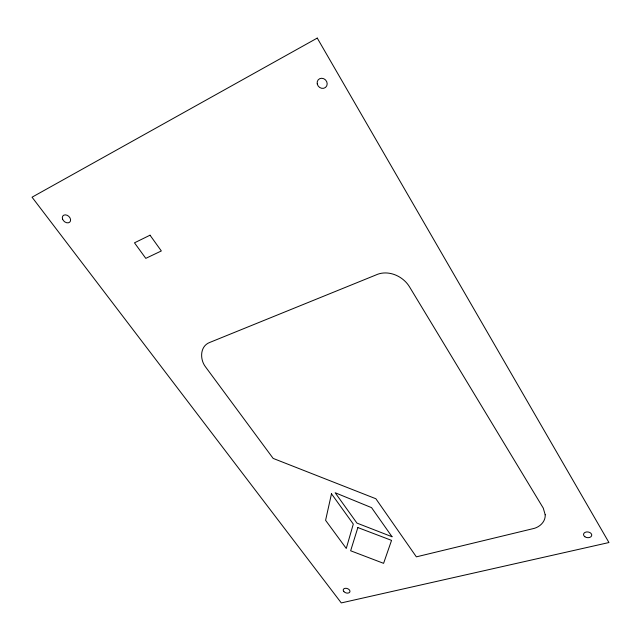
<?xml version="1.0" encoding="UTF-8"?>
<svg xmlns="http://www.w3.org/2000/svg" width="641" height="641" viewBox="0 0 641 641"><rect width="100%" height="100%" fill="white"/><g stroke="black" fill="none" stroke-linecap="round" stroke-linejoin="round"><path stroke-width="0.96" d="M545.203 514.787C545.627 521.99 539.225 527.583 532.567 528.777L416.37 556.853L375.866 498.746L273.146 458.403L205.449 366.772C199.736 359.385 199.84 346.1 209.791 342.43L375.754 275.053C387.829 269.34 402.844 275.83 409.487 286.807L543.272 508.113L545.203 514.787M331.485 493.794L325.588 520.316L346.268 548.456L353.295 524.074L331.485 493.794M357.862 527.559L350.643 550.771L383.59 563.335L391.547 540.379L357.862 527.559M317.255 38.083L32.05 197.196L341.284 602.917L608.95 542.534L317.255 38.083M150.026 235.199L134.482 242.827L145.795 258.363L161.332 250.952L150.026 235.199M392.02 536.741L356.949 523.096L335.155 492.737L371.564 507.648L392.02 536.741M62.57 219.086A4.647 3.421 41.6 0 0 69.653 222.219A4.647 3.421 41.6 0 0 67.161 215.288A4.647 3.421 41.6 0 0 62.57 219.086M317.239 83.891A5.296 4.791 47.6 0 0 325.516 87.432A5.296 4.791 47.6 0 0 323.721 78.699A5.296 4.791 47.6 0 0 317.239 83.891M584.864 536.741A4.134 2.868 7.7 0 0 591.659 535.716A4.134 2.868 7.7 0 0 586.411 531.966A4.134 2.868 7.7 0 0 584.864 536.741M343.84 591.555A3.493 2.276 18.8 0 0 349.682 592.252A3.493 2.276 18.8 0 0 346.26 588.31A3.493 2.276 18.8 0 0 343.84 591.555"/></g></svg>
